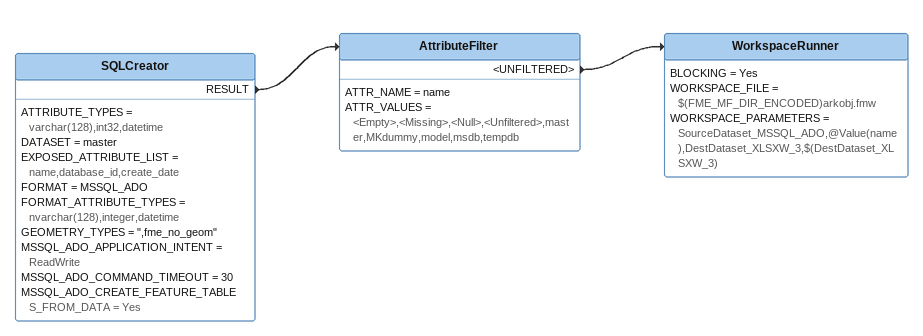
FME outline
SQLCreator
    ATTRIBUTE_TYPES = varchar(128),int32,datetime
    DATASET = master
    EXPOSED_ATTRIBUTE_LIST = name,database_id,create_date
    FORMAT = MSSQL_ADO
    FORMAT_ATTRIBUTE_TYPES = nvarchar(128),integer,datetime
    GEOMETRY_TYPES = ",fme_no_geom"
    MSSQL_ADO_APPLICATION_INTENT = ReadWrite
    MSSQL_ADO_COMMAND_TIMEOUT = 30
    MSSQL_ADO_CREATE_FEATURE_TABLES_FROM_DATA = Yes
    RESULT -> AttributeFilter
AttributeFilter
    ATTR_NAME = name
    ATTR_VALUES = <Empty>,<Missing>,<Null>,<Unfiltered>,master,MKdummy,model,msdb,tempdb
    <UNFILTERED> -> WorkspaceRunner
WorkspaceRunner
    BLOCKING = Yes
    WORKSPACE_FILE = $(FME_MF_DIR_ENCODED)arkobj.fmw
    WORKSPACE_PARAMETERS = SourceDataset_MSSQL_ADO,@Value(name),DestDataset_XLSXW_3,$(DestDataset_XLSXW_3)
